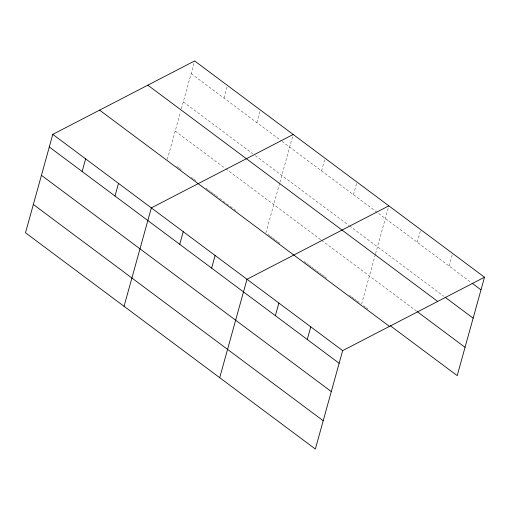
<?xml version="1.0" encoding="UTF-8"?>
<svg xmlns="http://www.w3.org/2000/svg" width="510" height="510" viewBox="0 0 510 510"><rect width="100%" height="100%" fill="white"/><g stroke="black" fill="none" stroke-linecap="round" stroke-linejoin="round"><path stroke-width="0.38" stroke-dasharray="2.55 1.91" d="M167.344 159.369L180.514 111.868M181.369 108.802L194.641 60.945M223.986 98.092L227.492 85.457M256.836 122.604L260.342 109.969M265.895 232.898L279.709 183.103M279.92 182.331L293.193 134.481M321.574 170.907L325.074 158.266M353.456 194.699L356.962 182.057M375.36 254.471L361.552 304.272L359.639 302.844M375.577 253.706L388.843 205.849M417.225 242.275L420.731 229.64M449.112 266.067L452.612 253.425M191.135 73.587L281.475 140.989M282.106 141.461L471.431 282.719M183.281 101.892L252.775 153.746M255.3 155.626L348.795 225.388M349.433 225.86L443.808 296.278M175.191 131.057L225.101 168.3M225.732 168.765L320.937 239.802M321.574 240.28L416.594 311.17M176.817 166.438L178.717 167.854M179.348 168.326L181.241 169.741M191.352 177.282L193.245 178.691M193.876 179.163L195.77 180.578M205.881 188.12L207.774 189.535M208.405 190.007L210.305 191.422M210.936 191.894L212.829 193.309M213.46 193.774L215.354 195.19M215.985 195.661L237.469 211.688M267.807 234.326L269.72 235.754M270.357 236.232L272.276 237.66M272.914 238.132L274.826 239.56M275.464 240.038L277.376 241.466M278.014 241.944L279.926 243.366M304.158 261.452L306.07 262.88M306.708 263.351L308.62 264.779M309.258 265.257L311.17 266.685M311.808 267.157L313.726 268.585M314.364 269.063L316.276 270.491M316.914 270.963L318.826 272.391M319.464 272.869L321.376 274.297M322.014 274.769L323.926 276.197M324.564 276.675L326.476 278.103M349.433 295.233L351.345 296.661M351.983 297.132L353.895 298.56M354.533 299.038L356.452 300.466M357.089 300.938L359.002 302.366M363.464 305.7L365.377 307.128M366.014 307.6L367.927 309.028"/><path stroke-width="0.76" d="M52.798 134.359L25.5 232.783L315.358 449.055L342.656 350.631L484.5 277.217L194.641 60.945L52.798 134.359L342.656 350.631M82.142 171.507L85.648 158.871M114.992 196.018L118.498 183.383M124.051 306.312L151.349 207.889L293.193 134.481M179.73 244.322L183.23 231.68M211.612 268.113L215.118 255.472M219.708 377.687L246.999 279.263L388.843 205.849M275.381 315.69L278.887 303.055M307.269 339.481L310.775 326.84M484.5 277.217L457.202 375.64L390.246 325.68M472.069 283.197L480.994 289.858M445.083 297.228L473.146 318.163M147.83 85.17L437.695 301.442M417.231 311.648L465.056 347.335M99.603 110.134L389.468 326.406M49.291 146.995L339.15 363.273M41.438 175.306L331.302 391.578M33.348 204.472L323.212 420.744"/></g></svg>
